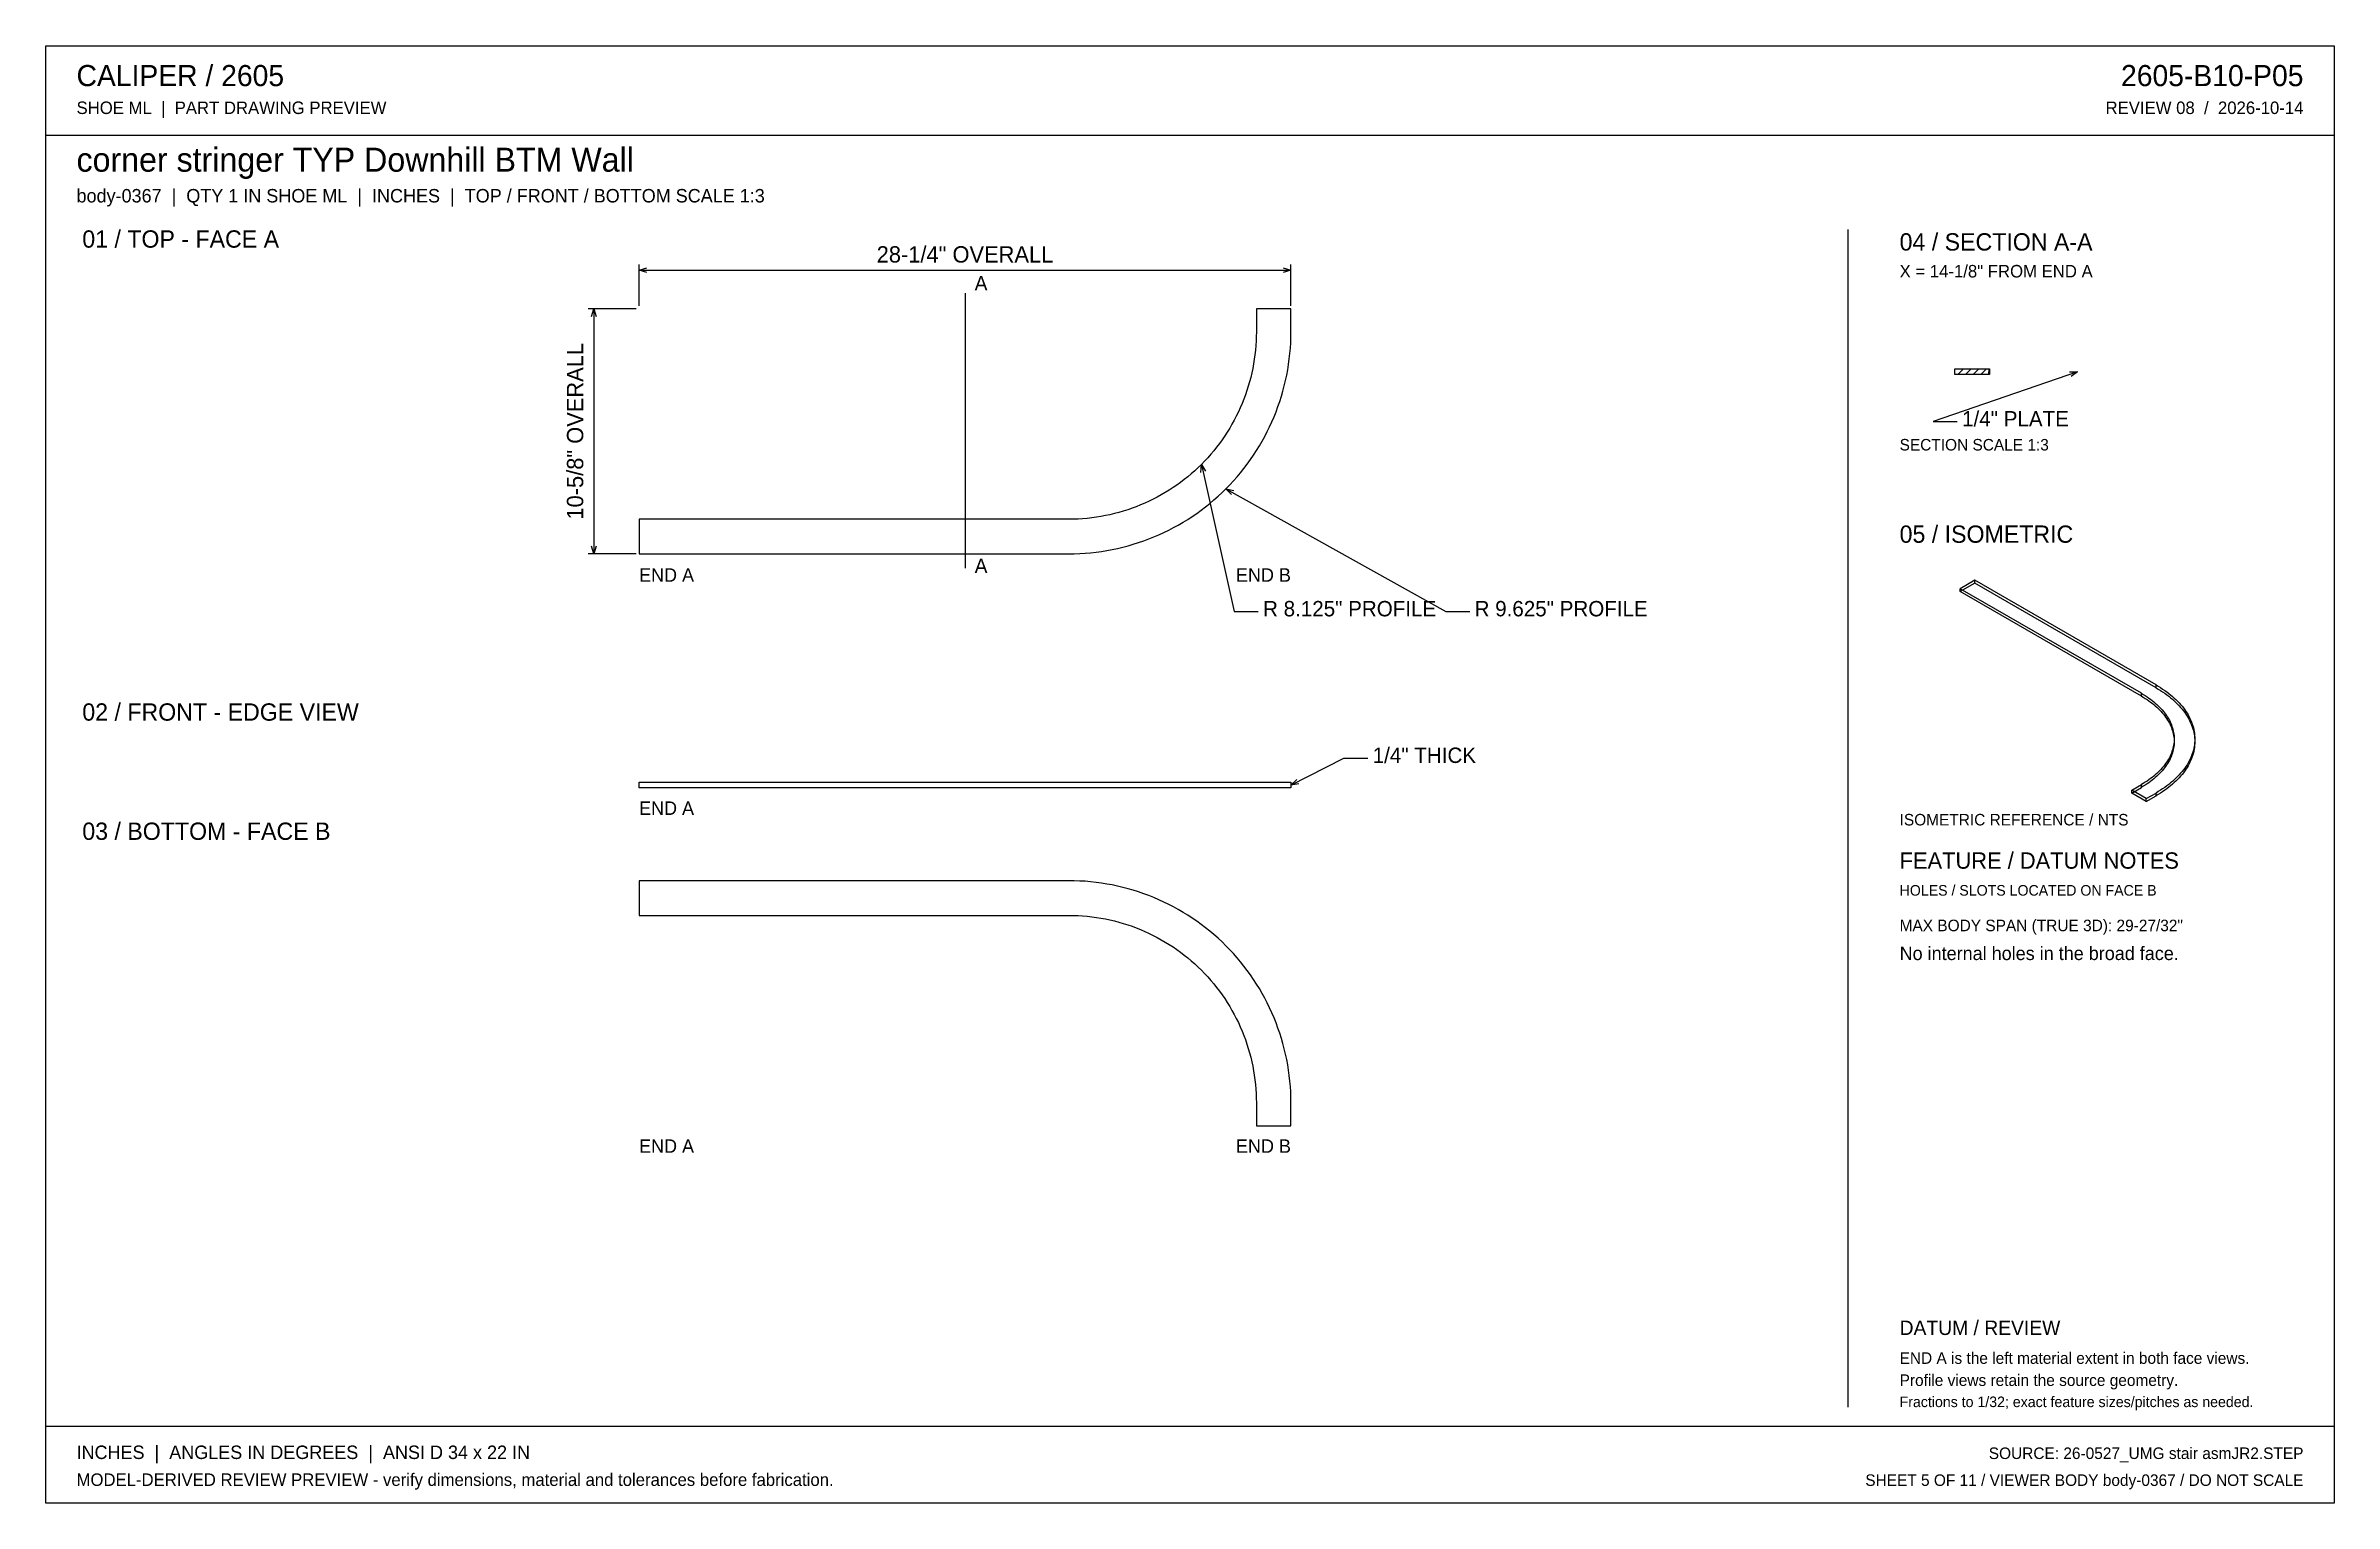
# Model space of a CAD drawing. Header units: inches. Extents: x 1.4 to 100.6, y 1.4 to 64.6.
import ezdxf
from ezdxf.enums import TextEntityAlignment as Align

# ---------------------------------------------------------------- set-up
doc = ezdxf.new("R2010")
doc.units = ezdxf.units.IN
doc.header["$MEASUREMENT"] = 0

msp = doc.modelspace()

# ---------------------------------------------------------------- linework, layer by layer
at = {"layer": 'ANNOTATION'}
for p, q in [((27.125, 53.312), (27.125, 55.104)), ((27.125, 54.854), (27.458, 54.958)), ((27.125, 54.854), (55.375, 54.854)), ((27.458, 54.75), (27.125, 54.854)), ((55.042, 54.958), (55.375, 54.854)), ((55.375, 54.854), (55.042, 54.75)), ((55.375, 53.312), (55.375, 55.104)), ((41.25, 53.854), (41.25, 41.938)), ((27, 53.187), (24.917, 53.187)), ((25.062, 52.854), (25.167, 53.187)), ((25.167, 53.187), (25.167, 42.562)), ((25.167, 53.187), (25.271, 52.854)), ((89.458, 50.458), (83.208, 48.292)), ((89.109, 50.448), (89.458, 50.458)), ((89.458, 50.458), (89.178, 50.251)), ((83.208, 48.292), (84.25, 48.292)), ((51.466, 46.094), (51.495, 46.442)), ((51.495, 46.442), (52.917, 40.062)), ((51.495, 46.442), (51.669, 46.14)), ((52.556, 45.382), (62.083, 40.062)), ((52.796, 45.128), (52.556, 45.382)), ((52.556, 45.382), (52.898, 45.31)), ((25.167, 42.562), (25.062, 42.896)), ((25.271, 42.896), (25.167, 42.562)), ((27, 42.562), (24.917, 42.562)), ((52.917, 40.062), (53.958, 40.062)), ((62.083, 40.062), (63.125, 40.062)), ((55.375, 32.542), (57.667, 33.708)), ((55.375, 32.542), (55.625, 32.786)), ((57.667, 33.708), (58.708, 33.708)), ((55.719, 32.6), (55.375, 32.542))]:
    msp.add_line(p, q, dxfattribs=at)
at = {"layer": 'OUTLINE'}
for p, q in [((1.417, 64.583), (100.583, 64.583)), ((1.417, 1.417), (1.417, 64.583)), ((100.583, 64.583), (100.583, 1.417)), ((1.417, 60.708), (100.583, 60.708)), ((79.5, 56.625), (79.5, 5.583)), ((55.375, 53.187), (53.875, 53.187)), ((53.875, 53.187), (53.875, 52.187)), ((55.375, 52.187), (55.375, 53.187)), ((53.853, 51.59), (53.836, 51.391)), ((53.865, 51.789), (53.853, 51.59)), ((53.873, 51.988), (53.865, 51.789)), ((53.875, 52.187), (53.873, 51.988)), ((55.349, 51.479), (55.363, 51.715)), ((55.363, 51.715), (55.372, 51.951)), ((55.372, 51.951), (55.375, 52.187)), ((53.719, 50.602), (53.678, 50.407)), ((53.755, 50.798), (53.719, 50.602)), ((53.787, 50.995), (53.755, 50.798)), ((53.814, 51.193), (53.787, 50.995)), ((53.836, 51.391), (53.814, 51.193)), ((55.233, 50.542), (55.271, 50.775)), ((55.271, 50.775), (55.303, 51.009)), ((55.303, 51.009), (55.329, 51.244)), ((55.329, 51.244), (55.349, 51.479)), ((84.146, 50.583), (85.646, 50.583)), ((84.146, 50.333), (84.146, 50.583)), ((84.271, 50.333), (84.521, 50.583)), ((84.604, 50.333), (84.854, 50.583)), ((84.938, 50.333), (85.188, 50.583)), ((85.271, 50.333), (85.521, 50.583)), ((85.604, 50.333), (85.646, 50.583)), ((85.646, 50.583), (85.646, 50.333)), ((53.465, 49.639), (53.4, 49.45)), ((53.525, 49.829), (53.465, 49.639)), ((53.581, 50.02), (53.525, 49.829)), ((53.632, 50.213), (53.581, 50.02)), ((53.678, 50.407), (53.632, 50.213)), ((54.961, 49.394), (55.026, 49.62)), ((55.026, 49.62), (55.087, 49.849)), ((55.087, 49.849), (55.141, 50.079)), ((55.141, 50.079), (55.19, 50.31)), ((55.19, 50.31), (55.233, 50.542)), ((85.646, 50.333), (84.146, 50.333)), ((53.095, 48.714), (53.007, 48.534)), ((53.178, 48.895), (53.095, 48.714)), ((53.257, 49.078), (53.178, 48.895)), ((53.331, 49.263), (53.257, 49.078)), ((53.4, 49.45), (53.331, 49.263)), ((54.642, 48.504), (54.73, 48.724)), ((54.73, 48.724), (54.812, 48.945)), ((54.812, 48.945), (54.889, 49.168)), ((54.889, 49.168), (54.961, 49.394)), ((52.506, 47.673), (52.393, 47.509)), ((52.614, 47.841), (52.506, 47.673)), ((52.719, 48.01), (52.614, 47.841)), ((52.819, 48.183), (52.719, 48.01)), ((52.916, 48.357), (52.819, 48.183)), ((53.007, 48.534), (52.916, 48.357)), ((54.125, 47.443), (54.238, 47.65)), ((54.238, 47.65), (54.347, 47.86)), ((54.347, 47.86), (54.451, 48.072)), ((54.451, 48.072), (54.549, 48.287)), ((54.549, 48.287), (54.642, 48.504)), ((51.77, 46.731), (51.635, 46.585)), ((51.902, 46.88), (51.77, 46.731)), ((52.031, 47.033), (51.902, 46.88)), ((52.155, 47.189), (52.031, 47.033)), ((52.276, 47.347), (52.155, 47.189)), ((52.393, 47.509), (52.276, 47.347)), ((53.481, 46.454), (53.619, 46.645)), ((53.619, 46.645), (53.753, 46.84)), ((53.753, 46.84), (53.882, 47.038)), ((53.882, 47.038), (54.006, 47.239)), ((54.006, 47.239), (54.125, 47.443)), ((50.59, 45.661), (50.428, 45.545)), ((50.749, 45.782), (50.59, 45.661)), ((50.904, 45.907), (50.749, 45.782)), ((51.057, 46.035), (50.904, 45.907)), ((51.206, 46.167), (51.057, 46.035)), ((51.353, 46.303), (51.206, 46.167)), ((51.495, 46.442), (51.353, 46.303)), ((51.635, 46.585), (51.495, 46.442)), ((52.721, 45.551), (52.882, 45.724)), ((52.882, 45.724), (53.038, 45.901)), ((53.038, 45.901), (53.19, 46.081)), ((53.19, 46.081), (53.338, 46.266)), ((53.338, 46.266), (53.481, 46.454)), ((48.859, 44.681), (48.674, 44.607)), ((49.043, 44.76), (48.859, 44.681)), ((49.224, 44.843), (49.043, 44.76)), ((49.403, 44.93), (49.224, 44.843)), ((49.58, 45.022), (49.403, 44.93)), ((49.755, 45.118), (49.58, 45.022)), ((49.927, 45.218), (49.755, 45.118)), ((50.097, 45.323), (49.927, 45.218)), ((50.264, 45.432), (50.097, 45.323)), ((50.428, 45.545), (50.264, 45.432)), ((51.672, 44.6), (51.856, 44.747)), ((51.856, 44.747), (52.037, 44.899)), ((52.037, 44.899), (52.214, 45.056)), ((52.214, 45.056), (52.387, 45.217)), ((52.387, 45.217), (52.556, 45.382)), ((52.556, 45.382), (52.721, 45.551)), ((45.75, 44.062), (27.125, 44.062)), ((27.125, 44.062), (27.125, 42.562)), ((45.949, 44.065), (45.75, 44.062)), ((46.149, 44.072), (45.949, 44.065)), ((46.348, 44.085), (46.149, 44.072)), ((46.546, 44.102), (46.348, 44.085)), ((46.745, 44.124), (46.546, 44.102)), ((46.942, 44.15), (46.745, 44.124)), ((47.139, 44.182), (46.942, 44.15)), ((47.335, 44.219), (47.139, 44.182)), ((47.53, 44.26), (47.335, 44.219)), ((47.724, 44.306), (47.53, 44.26)), ((47.917, 44.357), (47.724, 44.306)), ((48.109, 44.412), (47.917, 44.357)), ((48.299, 44.473), (48.109, 44.412)), ((48.487, 44.537), (48.299, 44.473)), ((48.674, 44.607), (48.487, 44.537)), ((50.078, 43.59), (50.287, 43.699)), ((50.287, 43.699), (50.494, 43.813)), ((50.494, 43.813), (50.698, 43.932)), ((50.698, 43.932), (50.899, 44.056)), ((50.899, 44.056), (51.097, 44.185)), ((51.097, 44.185), (51.292, 44.318)), ((51.292, 44.318), (51.484, 44.457)), ((51.484, 44.457), (51.672, 44.6)), ((46.928, 42.635), (47.162, 42.667)), ((47.162, 42.667), (47.396, 42.704)), ((47.396, 42.704), (47.628, 42.747)), ((47.628, 42.747), (47.859, 42.796)), ((47.859, 42.796), (48.089, 42.851)), ((48.089, 42.851), (48.317, 42.911)), ((48.317, 42.911), (48.544, 42.977)), ((48.544, 42.977), (48.769, 43.048)), ((48.769, 43.048), (48.993, 43.125)), ((48.993, 43.125), (49.214, 43.207)), ((49.214, 43.207), (49.433, 43.295)), ((49.433, 43.295), (49.65, 43.388)), ((49.65, 43.388), (49.865, 43.487)), ((49.865, 43.487), (50.078, 43.59)), ((27.125, 42.562), (45.75, 42.562)), ((45.75, 42.562), (45.986, 42.565)), ((45.986, 42.565), (46.222, 42.574)), ((46.222, 42.574), (46.458, 42.589)), ((46.458, 42.589), (46.693, 42.609)), ((46.693, 42.609), (46.928, 42.635)), ((85.009, 41.417), (84.376, 41.052)), ((85.009, 41.295), (84.376, 40.93)), ((84.376, 40.93), (84.376, 41.052)), ((92.228, 36.519), (84.376, 41.052)), ((92.228, 36.397), (84.376, 40.93)), ((92.86, 36.884), (85.009, 41.417)), ((85.009, 41.295), (85.009, 41.417)), ((92.86, 36.762), (85.009, 41.295)), ((92.86, 36.884), (92.958, 36.825)), ((92.86, 36.762), (92.86, 36.884)), ((92.86, 36.762), (92.958, 36.704)), ((92.958, 36.825), (93.054, 36.766)), ((92.958, 36.704), (93.054, 36.644)), ((93.054, 36.766), (93.147, 36.705)), ((93.147, 36.705), (93.238, 36.643)), ((92.228, 36.397), (92.228, 36.519)), ((92.228, 36.519), (92.311, 36.469)), ((92.228, 36.397), (92.311, 36.348)), ((92.311, 36.469), (92.391, 36.419)), ((92.311, 36.348), (92.391, 36.297)), ((92.391, 36.419), (92.47, 36.368)), ((92.391, 36.297), (92.47, 36.246)), ((92.47, 36.368), (92.547, 36.315)), ((92.47, 36.246), (92.547, 36.193)), ((92.547, 36.315), (92.621, 36.262)), ((92.547, 36.193), (92.621, 36.14)), ((92.621, 36.262), (92.693, 36.207)), ((92.621, 36.14), (92.693, 36.085)), ((92.693, 36.207), (92.763, 36.151)), ((92.693, 36.085), (92.763, 36.03)), ((92.763, 36.151), (92.83, 36.095)), ((92.763, 36.03), (92.83, 35.973)), ((92.83, 36.095), (92.895, 36.037)), ((92.83, 35.973), (92.895, 35.916)), ((92.895, 36.037), (92.957, 35.979)), ((92.895, 35.916), (92.957, 35.857)), ((92.957, 35.979), (93.017, 35.919)), ((92.957, 35.857), (93.017, 35.798)), ((93.017, 35.919), (93.074, 35.859)), ((93.017, 35.798), (93.074, 35.738)), ((93.054, 36.644), (93.147, 36.583)), ((93.074, 35.859), (93.129, 35.798)), ((93.074, 35.738), (93.129, 35.677)), ((93.129, 35.798), (93.181, 35.737)), ((93.147, 36.583), (93.238, 36.521)), ((93.181, 35.737), (93.231, 35.674)), ((93.238, 36.643), (93.326, 36.579)), ((93.238, 36.521), (93.326, 36.458)), ((93.326, 36.579), (93.411, 36.515)), ((93.326, 36.458), (93.411, 36.393)), ((93.411, 36.515), (93.494, 36.449)), ((93.411, 36.393), (93.494, 36.327)), ((93.494, 36.449), (93.573, 36.382)), ((93.494, 36.327), (93.573, 36.26)), ((93.573, 36.382), (93.65, 36.313)), ((93.573, 36.26), (93.65, 36.192)), ((93.65, 36.313), (93.724, 36.244)), ((93.65, 36.192), (93.724, 36.122)), ((93.724, 36.244), (93.795, 36.174)), ((93.724, 36.122), (93.795, 36.052)), ((93.795, 36.174), (93.863, 36.103)), ((93.795, 36.052), (93.863, 35.981)), ((93.863, 36.103), (93.928, 36.031)), ((93.863, 35.981), (93.928, 35.909)), ((93.928, 36.031), (93.99, 35.957)), ((93.928, 35.909), (93.99, 35.836)), ((93.99, 35.957), (94.048, 35.884)), ((93.99, 35.836), (94.048, 35.762)), ((94.048, 35.884), (94.104, 35.809)), ((94.048, 35.762), (94.104, 35.687)), ((94.104, 35.809), (94.156, 35.733)), ((94.156, 35.733), (94.205, 35.657)), ((93.129, 35.677), (93.181, 35.615)), ((93.181, 35.615), (93.231, 35.553)), ((93.231, 35.674), (93.277, 35.611)), ((93.231, 35.553), (93.277, 35.49)), ((93.277, 35.611), (93.322, 35.547)), ((93.277, 35.49), (93.322, 35.426)), ((93.322, 35.547), (93.363, 35.483)), ((93.322, 35.426), (93.363, 35.361)), ((93.363, 35.483), (93.402, 35.418)), ((93.363, 35.361), (93.402, 35.297)), ((93.402, 35.418), (93.438, 35.353)), ((93.402, 35.297), (93.438, 35.231)), ((93.438, 35.353), (93.471, 35.287)), ((93.438, 35.231), (93.471, 35.165)), ((93.471, 35.287), (93.501, 35.221)), ((93.471, 35.165), (93.501, 35.099)), ((93.501, 35.221), (93.529, 35.154)), ((93.501, 35.099), (93.529, 35.032)), ((93.529, 35.154), (93.553, 35.087)), ((93.529, 35.032), (93.553, 34.965)), ((93.553, 35.087), (93.575, 35.019)), ((93.553, 34.965), (93.575, 34.897)), ((93.575, 35.019), (93.594, 34.951)), ((93.575, 34.897), (93.594, 34.83)), ((93.594, 34.951), (93.61, 34.883)), ((93.594, 34.83), (93.61, 34.762)), ((93.61, 34.883), (93.623, 34.815)), ((93.61, 34.762), (93.623, 34.693)), ((93.623, 34.815), (93.633, 34.747)), ((93.633, 34.747), (93.64, 34.678)), ((94.104, 35.687), (94.156, 35.612)), ((94.156, 35.612), (94.205, 35.535)), ((94.205, 35.657), (94.251, 35.58)), ((94.205, 35.535), (94.251, 35.459)), ((94.251, 35.58), (94.293, 35.503)), ((94.251, 35.459), (94.293, 35.381)), ((94.293, 35.503), (94.333, 35.425)), ((94.293, 35.381), (94.333, 35.303)), ((94.333, 35.425), (94.368, 35.346)), ((94.333, 35.303), (94.368, 35.224)), ((94.368, 35.346), (94.401, 35.267)), ((94.368, 35.224), (94.401, 35.145)), ((94.401, 35.267), (94.43, 35.187)), ((94.401, 35.145), (94.43, 35.066)), ((94.43, 35.187), (94.456, 35.107)), ((94.43, 35.066), (94.456, 34.986)), ((94.456, 35.107), (94.478, 35.027)), ((94.456, 34.986), (94.478, 34.905)), ((94.478, 35.027), (94.497, 34.947)), ((94.478, 34.905), (94.497, 34.825)), ((94.497, 34.947), (94.513, 34.866)), ((94.497, 34.825), (94.513, 34.744)), ((94.513, 34.866), (94.525, 34.785)), ((94.513, 34.744), (94.525, 34.663)), ((94.525, 34.785), (94.534, 34.704)), ((93.438, 33.729), (93.402, 33.664)), ((93.471, 33.795), (93.438, 33.729)), ((93.501, 33.861), (93.471, 33.795)), ((93.501, 33.74), (93.471, 33.673)), ((93.529, 33.928), (93.501, 33.861)), ((93.529, 33.807), (93.501, 33.74)), ((93.553, 33.995), (93.529, 33.928)), ((93.553, 33.874), (93.529, 33.807)), ((93.575, 34.063), (93.553, 33.995)), ((93.575, 33.941), (93.553, 33.874)), ((93.594, 34.131), (93.575, 34.063)), ((93.594, 34.009), (93.575, 33.941)), ((93.61, 34.199), (93.594, 34.131)), ((93.61, 34.077), (93.594, 34.009)), ((93.623, 34.267), (93.61, 34.199)), ((93.623, 34.145), (93.61, 34.077)), ((93.623, 34.693), (93.633, 34.625)), ((93.633, 34.335), (93.623, 34.267)), ((93.633, 34.214), (93.623, 34.145)), ((93.633, 34.625), (93.64, 34.557)), ((93.64, 34.404), (93.633, 34.335)), ((93.64, 34.282), (93.633, 34.214)), ((93.64, 34.678), (93.645, 34.61)), ((93.64, 34.557), (93.645, 34.488)), ((93.645, 34.472), (93.64, 34.404)), ((93.645, 34.351), (93.64, 34.282)), ((93.645, 34.61), (93.646, 34.541)), ((93.646, 34.541), (93.645, 34.472)), ((93.645, 34.488), (93.646, 34.419)), ((93.646, 34.419), (93.645, 34.351)), ((94.368, 33.736), (94.333, 33.657)), ((94.401, 33.815), (94.368, 33.736)), ((94.43, 33.895), (94.401, 33.815)), ((94.43, 33.773), (94.401, 33.693)), ((94.456, 33.975), (94.43, 33.895)), ((94.456, 33.853), (94.43, 33.773)), ((94.478, 34.055), (94.456, 33.975)), ((94.478, 33.933), (94.456, 33.853)), ((94.497, 34.135), (94.478, 34.055)), ((94.497, 34.014), (94.478, 33.933)), ((94.513, 34.216), (94.497, 34.135)), ((94.513, 34.095), (94.497, 34.014)), ((94.525, 34.297), (94.513, 34.216)), ((94.525, 34.176), (94.513, 34.095)), ((94.525, 34.663), (94.534, 34.582)), ((94.534, 34.378), (94.525, 34.297)), ((94.534, 34.257), (94.525, 34.176)), ((94.534, 34.704), (94.539, 34.622)), ((94.534, 34.582), (94.539, 34.501)), ((94.539, 34.46), (94.534, 34.378)), ((94.539, 34.338), (94.534, 34.257)), ((94.539, 34.622), (94.54, 34.541)), ((94.54, 34.541), (94.539, 34.46)), ((94.539, 34.501), (94.54, 34.419)), ((94.54, 34.419), (94.539, 34.338)), ((92.547, 32.767), (92.47, 32.714)), ((92.621, 32.82), (92.547, 32.767)), ((92.693, 32.875), (92.621, 32.82)), ((92.693, 32.753), (92.621, 32.699)), ((92.763, 32.931), (92.693, 32.875)), ((92.763, 32.809), (92.693, 32.753)), ((92.83, 32.987), (92.763, 32.931)), ((92.83, 32.866), (92.763, 32.809)), ((92.895, 33.045), (92.83, 32.987)), ((92.895, 32.923), (92.83, 32.866)), ((92.957, 33.103), (92.895, 33.045)), ((92.957, 32.982), (92.895, 32.923)), ((93.017, 33.163), (92.957, 33.103)), ((93.017, 33.041), (92.957, 32.982)), ((93.074, 33.223), (93.017, 33.163)), ((93.074, 33.101), (93.017, 33.041)), ((93.129, 33.284), (93.074, 33.223)), ((93.129, 33.162), (93.074, 33.101)), ((93.181, 33.345), (93.129, 33.284)), ((93.181, 33.224), (93.129, 33.162)), ((93.231, 33.408), (93.181, 33.345)), ((93.231, 33.286), (93.181, 33.224)), ((93.277, 33.471), (93.231, 33.408)), ((93.277, 33.349), (93.231, 33.286)), ((93.322, 33.535), (93.277, 33.471)), ((93.322, 33.413), (93.277, 33.349)), ((93.363, 33.599), (93.322, 33.535)), ((93.363, 33.477), (93.322, 33.413)), ((93.402, 33.664), (93.363, 33.599)), ((93.402, 33.542), (93.363, 33.477)), ((93.438, 33.607), (93.402, 33.542)), ((93.471, 33.673), (93.438, 33.607)), ((93.65, 32.769), (93.573, 32.7)), ((93.724, 32.838), (93.65, 32.769)), ((93.795, 32.908), (93.724, 32.838)), ((93.795, 32.786), (93.724, 32.716)), ((93.863, 32.979), (93.795, 32.908)), ((93.863, 32.858), (93.795, 32.786)), ((93.928, 33.051), (93.863, 32.979)), ((93.928, 32.93), (93.863, 32.858)), ((93.99, 33.125), (93.928, 33.051)), ((93.99, 33.003), (93.928, 32.93)), ((94.048, 33.198), (93.99, 33.125)), ((94.048, 33.077), (93.99, 33.003)), ((94.104, 33.273), (94.048, 33.198)), ((94.104, 33.152), (94.048, 33.077)), ((94.156, 33.349), (94.104, 33.273)), ((94.156, 33.227), (94.104, 33.152)), ((94.205, 33.425), (94.156, 33.349)), ((94.205, 33.303), (94.156, 33.227)), ((94.251, 33.502), (94.205, 33.425)), ((94.251, 33.38), (94.205, 33.303)), ((94.293, 33.579), (94.251, 33.502)), ((94.293, 33.458), (94.251, 33.38)), ((94.333, 33.657), (94.293, 33.579)), ((94.333, 33.536), (94.293, 33.458)), ((94.368, 33.614), (94.333, 33.536)), ((94.401, 33.693), (94.368, 33.614)), ((27.125, 32.667), (55.375, 32.667)), ((27.125, 32.417), (27.125, 32.667)), ((55.375, 32.417), (27.125, 32.417)), ((55.375, 32.667), (55.375, 32.417)), ((91.806, 32.32), (92.228, 32.563)), ((91.806, 32.198), (92.228, 32.442)), ((92.438, 31.955), (91.806, 32.32)), ((91.806, 32.198), (91.806, 32.32)), ((92.438, 31.833), (91.806, 32.198)), ((92.311, 32.613), (92.228, 32.563)), ((92.228, 32.442), (92.228, 32.563)), ((92.311, 32.491), (92.228, 32.442)), ((92.391, 32.663), (92.311, 32.613)), ((92.391, 32.541), (92.311, 32.491)), ((92.47, 32.714), (92.391, 32.663)), ((92.47, 32.593), (92.391, 32.541)), ((92.438, 31.955), (92.86, 32.198)), ((92.438, 31.833), (92.86, 32.077)), ((92.438, 31.833), (92.438, 31.955)), ((92.547, 32.645), (92.47, 32.593)), ((92.621, 32.699), (92.547, 32.645)), ((92.958, 32.257), (92.86, 32.198)), ((92.86, 32.077), (92.86, 32.198)), ((92.958, 32.135), (92.86, 32.077)), ((93.054, 32.316), (92.958, 32.257)), ((93.054, 32.194), (92.958, 32.135)), ((93.147, 32.377), (93.054, 32.316)), ((93.147, 32.255), (93.054, 32.194)), ((93.238, 32.439), (93.147, 32.377)), ((93.238, 32.318), (93.147, 32.255)), ((93.326, 32.503), (93.238, 32.439)), ((93.326, 32.381), (93.238, 32.318)), ((93.411, 32.567), (93.326, 32.503)), ((93.411, 32.446), (93.326, 32.381)), ((93.494, 32.633), (93.411, 32.567)), ((93.494, 32.512), (93.411, 32.446)), ((93.573, 32.7), (93.494, 32.633)), ((93.573, 32.579), (93.494, 32.512)), ((93.65, 32.647), (93.573, 32.579)), ((93.724, 32.716), (93.65, 32.647)), ((45.75, 28.396), (27.125, 28.396)), ((27.125, 28.396), (27.125, 26.896)), ((45.986, 28.393), (45.75, 28.396)), ((46.222, 28.384), (45.986, 28.393)), ((46.458, 28.37), (46.222, 28.384)), ((46.693, 28.349), (46.458, 28.37)), ((46.928, 28.323), (46.693, 28.349)), ((47.162, 28.292), (46.928, 28.323)), ((47.396, 28.254), (47.162, 28.292)), ((47.628, 28.211), (47.396, 28.254)), ((47.859, 28.162), (47.628, 28.211)), ((48.089, 28.107), (47.859, 28.162)), ((48.317, 28.047), (48.089, 28.107)), ((48.544, 27.981), (48.317, 28.047)), ((48.769, 27.91), (48.544, 27.981)), ((48.993, 27.833), (48.769, 27.91)), ((49.214, 27.751), (48.993, 27.833)), ((27.125, 26.896), (45.75, 26.896)), ((45.75, 26.896), (45.949, 26.893)), ((45.949, 26.893), (46.149, 26.886)), ((46.149, 26.886), (46.348, 26.874)), ((46.348, 26.874), (46.546, 26.857)), ((46.546, 26.857), (46.745, 26.835)), ((46.745, 26.835), (46.942, 26.808)), ((46.942, 26.808), (47.139, 26.776)), ((47.139, 26.776), (47.335, 26.74)), ((49.433, 27.663), (49.214, 27.751)), ((49.65, 27.57), (49.433, 27.663)), ((49.865, 27.472), (49.65, 27.57)), ((50.078, 27.368), (49.865, 27.472)), ((50.287, 27.259), (50.078, 27.368)), ((50.494, 27.145), (50.287, 27.259)), ((50.698, 27.026), (50.494, 27.145)), ((50.899, 26.903), (50.698, 27.026)), ((51.097, 26.774), (50.899, 26.903)), ((47.335, 26.74), (47.53, 26.698)), ((47.53, 26.698), (47.724, 26.652)), ((47.724, 26.652), (47.917, 26.602)), ((47.917, 26.602), (48.109, 26.546)), ((48.109, 26.546), (48.299, 26.486)), ((48.299, 26.486), (48.487, 26.421)), ((48.487, 26.421), (48.674, 26.351)), ((48.674, 26.351), (48.859, 26.277)), ((48.859, 26.277), (49.043, 26.199)), ((49.043, 26.199), (49.224, 26.116)), ((49.224, 26.116), (49.403, 26.028)), ((49.403, 26.028), (49.58, 25.936)), ((49.58, 25.936), (49.755, 25.84)), ((49.755, 25.84), (49.927, 25.74)), ((51.292, 26.64), (51.097, 26.774)), ((51.484, 26.502), (51.292, 26.64)), ((51.672, 26.359), (51.484, 26.502)), ((51.856, 26.211), (51.672, 26.359)), ((52.037, 26.059), (51.856, 26.211)), ((52.214, 25.902), (52.037, 26.059)), ((52.387, 25.742), (52.214, 25.902)), ((49.927, 25.74), (50.097, 25.635)), ((50.097, 25.635), (50.264, 25.527)), ((50.264, 25.527), (50.428, 25.414)), ((50.428, 25.414), (50.59, 25.297)), ((50.59, 25.297), (50.749, 25.176)), ((50.749, 25.176), (50.904, 25.052)), ((50.904, 25.052), (51.057, 24.923)), ((51.057, 24.923), (51.206, 24.791)), ((52.556, 25.577), (52.387, 25.742)), ((52.721, 25.408), (52.556, 25.577)), ((52.882, 25.235), (52.721, 25.408)), ((53.038, 25.058), (52.882, 25.235)), ((53.19, 24.877), (53.038, 25.058)), ((53.338, 24.692), (53.19, 24.877)), ((51.206, 24.791), (51.353, 24.655)), ((51.353, 24.655), (51.495, 24.516)), ((51.495, 24.516), (51.635, 24.373)), ((51.635, 24.373), (51.77, 24.227)), ((51.77, 24.227), (51.902, 24.078)), ((51.902, 24.078), (52.031, 23.925)), ((52.031, 23.925), (52.155, 23.77)), ((53.481, 24.504), (53.338, 24.692)), ((53.619, 24.313), (53.481, 24.504)), ((53.753, 24.118), (53.619, 24.313)), ((53.882, 23.92), (53.753, 24.118)), ((54.006, 23.719), (53.882, 23.92)), ((52.155, 23.77), (52.276, 23.611)), ((52.276, 23.611), (52.393, 23.449)), ((52.393, 23.449), (52.506, 23.285)), ((52.506, 23.285), (52.614, 23.118)), ((52.614, 23.118), (52.719, 22.948)), ((52.719, 22.948), (52.819, 22.776)), ((54.125, 23.515), (54.006, 23.719)), ((54.238, 23.308), (54.125, 23.515)), ((54.347, 23.098), (54.238, 23.308)), ((54.451, 22.886), (54.347, 23.098)), ((54.549, 22.671), (54.451, 22.886)), ((52.819, 22.776), (52.916, 22.601)), ((52.916, 22.601), (53.007, 22.424)), ((53.007, 22.424), (53.095, 22.245)), ((53.095, 22.245), (53.178, 22.063)), ((53.178, 22.063), (53.257, 21.88)), ((53.257, 21.88), (53.331, 21.695)), ((54.642, 22.454), (54.549, 22.671)), ((54.73, 22.235), (54.642, 22.454)), ((54.812, 22.013), (54.73, 22.235)), ((54.889, 21.79), (54.812, 22.013)), ((53.331, 21.695), (53.4, 21.508)), ((53.4, 21.508), (53.465, 21.319)), ((53.465, 21.319), (53.525, 21.129)), ((53.525, 21.129), (53.581, 20.938)), ((53.581, 20.938), (53.632, 20.745)), ((54.961, 21.565), (54.889, 21.79)), ((55.026, 21.338), (54.961, 21.565)), ((55.087, 21.11), (55.026, 21.338)), ((55.141, 20.88), (55.087, 21.11)), ((55.19, 20.649), (55.141, 20.88)), ((53.632, 20.745), (53.678, 20.551)), ((53.678, 20.551), (53.719, 20.356)), ((53.719, 20.356), (53.755, 20.16)), ((53.755, 20.16), (53.787, 19.963)), ((53.787, 19.963), (53.814, 19.765)), ((55.233, 20.416), (55.19, 20.649)), ((55.271, 20.183), (55.233, 20.416)), ((55.303, 19.949), (55.271, 20.183)), ((55.329, 19.714), (55.303, 19.949)), ((53.814, 19.765), (53.836, 19.567)), ((53.836, 19.567), (53.853, 19.369)), ((53.853, 19.369), (53.865, 19.17)), ((53.865, 19.17), (53.873, 18.97)), ((53.873, 18.97), (53.875, 18.771)), ((55.349, 19.479), (55.329, 19.714)), ((55.363, 19.243), (55.349, 19.479)), ((55.372, 19.007), (55.363, 19.243)), ((55.375, 18.771), (55.372, 19.007)), ((53.875, 18.771), (53.875, 17.771)), ((55.375, 17.771), (55.375, 18.771)), ((53.875, 17.771), (55.375, 17.771)), ((1.417, 4.75), (100.583, 4.75)), ((100.583, 1.417), (1.417, 1.417))]:
    msp.add_line(p, q, dxfattribs=at)

# ---------------------------------------------------------------- texts
at = {"layer": 'ANNOTATION'}
for s, height, p in [('CALIPER / 2605', 0.91667, (2.75, 62.833)), ('SHOE ML  |  PART DRAWING PREVIEW', 0.54167, (2.75, 61.625)), ('corner stringer TYP Downhill BTM Wall', 1.04167, (2.75, 59.125)), ('body-0367  |  QTY 1 IN SHOE ML  |  INCHES  |  TOP / FRONT / BOTTOM SCALE 1:3', 0.58333, (2.75, 57.792)), ('01 / TOP - FACE A', 0.75, (3, 55.833)), ('04 / SECTION A-A', 0.75, (81.75, 55.708)), ('A', 0.625, (41.667, 53.979)), ('X = 14-1/8" FROM END A', 0.54167, (81.75, 54.542)), ('1/4" PLATE', 0.6667, (84.458, 48.083)), ('SECTION SCALE 1:3', 0.5, (81.75, 47.042)), ('05 / ISOMETRIC', 0.75, (81.75, 43.042)), ('END A', 0.5833, (27.125, 41.354)), ('A', 0.625, (41.667, 41.729)), ('R 8.125" PROFILE', 0.66667, (54.167, 39.854)), ('R 9.625" PROFILE', 0.66667, (63.333, 39.854)), ('02 / FRONT - EDGE VIEW', 0.75, (3, 35.333)), ('1/4" THICK', 0.6667, (58.917, 33.5)), ('END A', 0.5833, (27.125, 31.25)), ('03 / BOTTOM - FACE B', 0.75, (3, 30.167)), ('ISOMETRIC REFERENCE / NTS', 0.5, (81.75, 30.792)), ('FEATURE / DATUM NOTES', 0.70833, (81.75, 28.917)), ('HOLES / SLOTS LOCATED ON FACE B', 0.45833, (81.75, 27.75)), ('MAX BODY SPAN (TRUE 3D): 29-27/32"', 0.5, (81.75, 26.208)), ('No internal holes in the broad face.', 0.58333, (81.75, 24.958)), ('END A', 0.5833, (27.125, 16.604)), ('DATUM / REVIEW', 0.625, (81.75, 8.708)), ('END A is the left material extent in both face views.', 0.5, (81.75, 7.458)), ('Profile views retain the source geometry.', 0.5, (81.75, 6.5)), ('Fractions to 1/32; exact feature sizes/pitches as needed.', 0.45833, (81.75, 5.583)), ('INCHES  |  ANGLES IN DEGREES  |  ANSI D 34 x 22 IN', 0.58333, (2.75, 3.333)), ('MODEL-DERIVED REVIEW PREVIEW - verify dimensions, material and tolerances before fabrication.', 0.54167, (2.75, 2.167))]:
    msp.add_text(s, height=height, dxfattribs=at).set_placement(p)
for s, height, p in [('2605-B10-P05', 0.91667, (99.25, 62.833)), ('REVIEW 08  /  2026-10-14', 0.54167, (99.25, 61.625)), ('END B', 0.5833, (55.375, 41.354)), ('END B', 0.5833, (55.375, 16.604)), ('SOURCE: 26-0527_UMG stair asmJR2.STEP', 0.5, (99.25, 3.333)), ('SHEET 5 OF 11 / VIEWER BODY body-0367 / DO NOT SCALE', 0.5, (99.25, 2.167))]:
    msp.add_text(s, height=height, dxfattribs=at).set_placement(p, align=Align.RIGHT)
msp.add_text('28-1/4" OVERALL', height=0.70833, dxfattribs=at).set_placement((41.25, 55.188), align=Align.CENTER)
msp.add_text('10-5/8" OVERALL', height=0.70833, rotation=90, dxfattribs=at).set_placement((24.708, 47.875), align=Align.CENTER)

doc.saveas('drawing.dxf')
